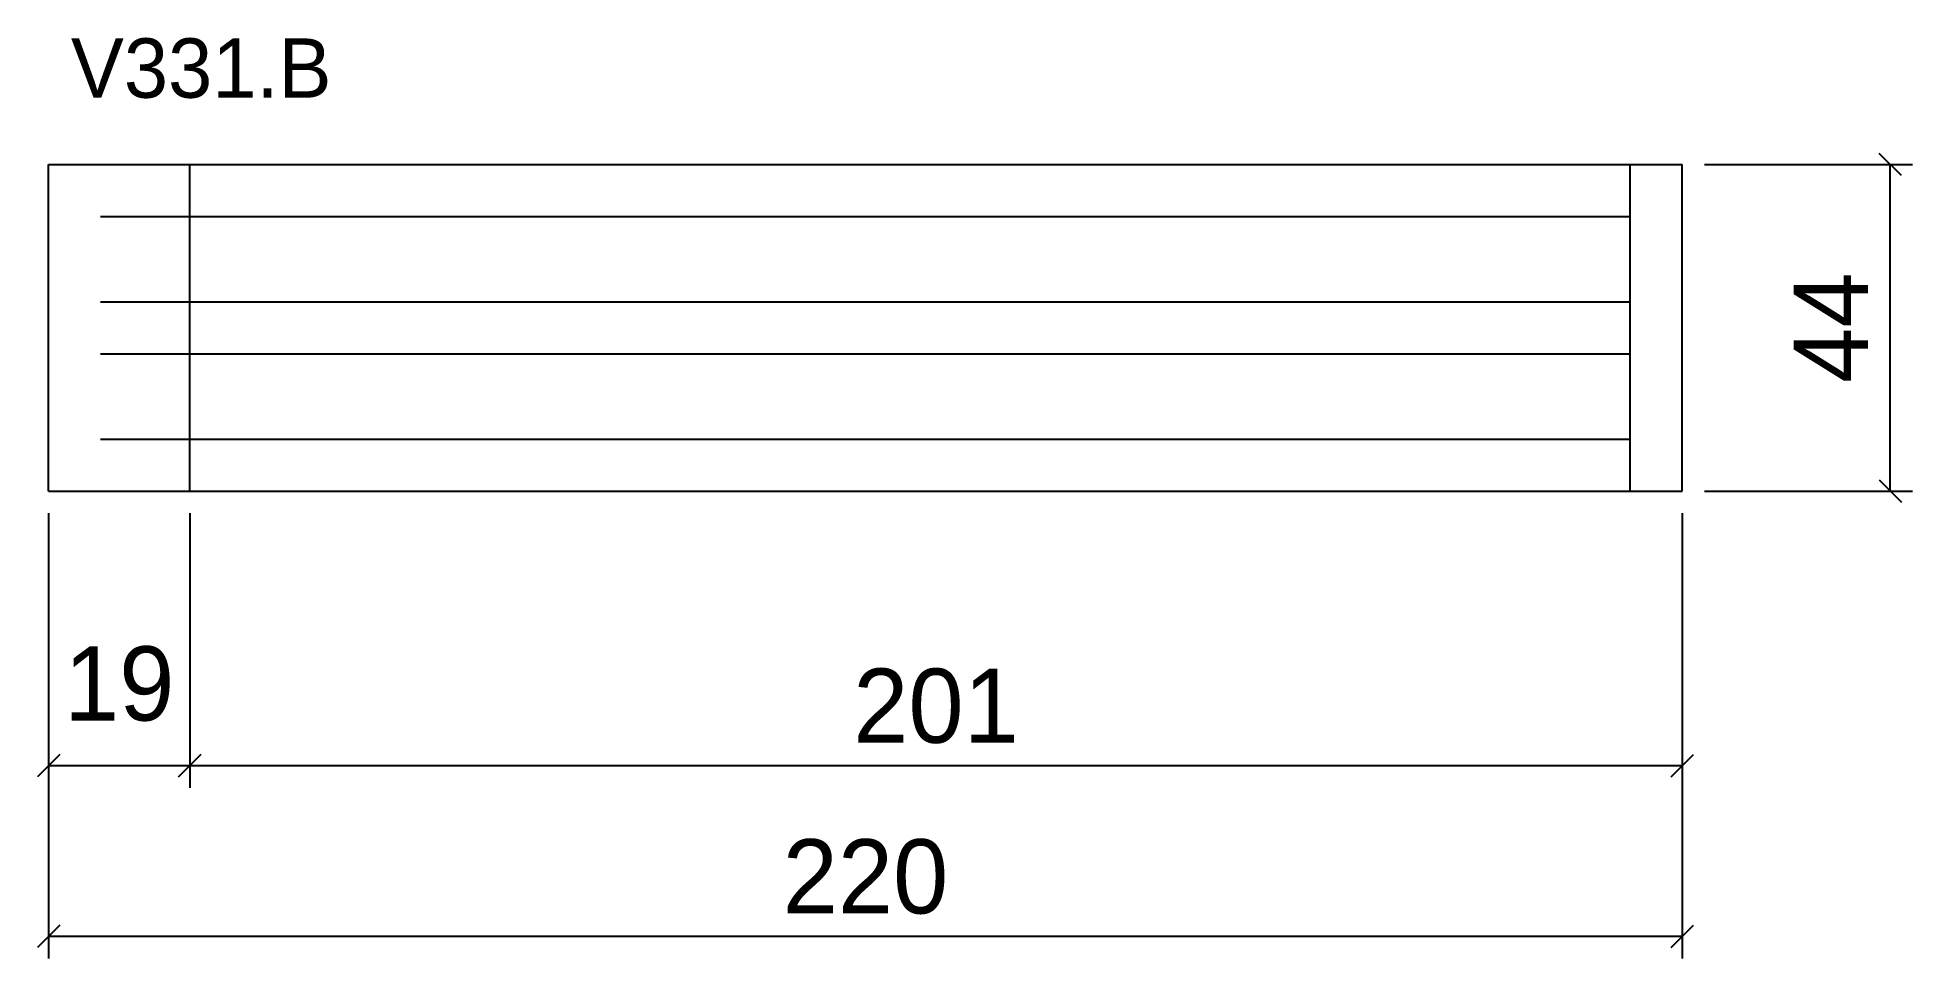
# Model space of a CAD drawing. Extents: x -2 to 251, y -257 to -133.
import ezdxf

# ---------------------------------------------------------------- set-up
doc = ezdxf.new("R2010")
doc.units = 0
for name, color, linetype in [('COTA', 241, 'Continuous'), ('NOMENCLATURA', 7, 'Continuous'), ('Painéis', 200, 'Continuous'), ('SARR_2.2x7', 40, 'Continuous')]:
    doc.layers.add(name, color=color, linetype=linetype)
doc.dimstyles.new('PAINEL', dxfattribs={"dimtxt": 10, "dimasz": 3, "dimexe": 3, "dimexo": 3, "dimgap": 3, "dimtad": 1, "dimblk": 'OBLIQUE', "dimblk1": 'OBLIQUE', "dimcen": 2.5, "dimclrd": 4, "dimclre": 4, "dimclrt": 240, "dimazin": 3, "dimtfac": 1, "dimtmove": 0, "dimatfit": 3})

# ---------------------------------------------------------------- blocks, each defined once
blk = doc.blocks.new('_OBLIQUE')
at = {"color": 0, "linetype": 'BYBLOCK'}
blk.add_line((-0.5, -0.5), (0.5, 0.5), dxfattribs=at)

msp = doc.modelspace()

# ---------------------------------------------------------------- linework, layer by layer
at = {"layer": 'Painéis'}
for p, q in [((0, -150), (19, -150)), ((0, -194), (0, -150)), ((19, -194), (19, -150)), ((19, -150), (220, -150)), ((220, -194), (220, -150)), ((0, -194), (19, -194)), ((19, -194), (220, -194))]:
    msp.add_line(p, q, dxfattribs=at)
at = {"layer": 'SARR_2.2x7'}
msp.add_line((213, -194), (213, -150), dxfattribs=at)
for points in [[(7, -157), (19, -157)], [(7, -157), (19, -157)], [(19, -157), (213, -157)], [(19, -157), (213, -157)], [(7, -168.5), (19, -168.5)], [(7, -168.5), (19, -168.5)], [(19, -168.5), (213, -168.5)], [(19, -168.5), (213, -168.5)], [(7, -175.5), (19, -175.5)], [(7, -175.5), (19, -175.5)], [(19, -175.5), (213, -175.5)], [(19, -175.5), (213, -175.5)], [(7, -187), (19, -187)], [(7, -187), (19, -187)], [(19, -187), (213, -187)], [(19, -187), (213, -187)]]:
    msp.add_lwpolyline(points, dxfattribs=at)

# ---------------------------------------------------------------- texts
at = {"layer": 'NOMENCLATURA'}
msp.add_text('V331.B', height=8, dxfattribs=at).set_placement((3, -141))

# ---------------------------------------------------------------- dimensions: what is measured, and where the dimension line sits
at = {"layer": 'COTA'}
msp.add_linear_dim(base=(248, -194), p1=(220, -194), p2=(220, -150), angle=90, dimstyle='PAINEL', dxfattribs=at).render()
msp.add_linear_dim(base=(248, -194), p1=(220, -194), p2=(220, -150), angle=90, dimstyle='PAINEL', dxfattribs=at).render()
for base, p1, p2 in [((0, -231), (0, -194), (19, -194)), ((0, -254), (0, -194), (220, -194)), ((19, -231), (19, -194), (220, -194))]:
    msp.add_linear_dim(base=base, p1=p1, p2=p2, dimstyle='PAINEL', dxfattribs=at).render()

doc.saveas('drawing.dxf')
